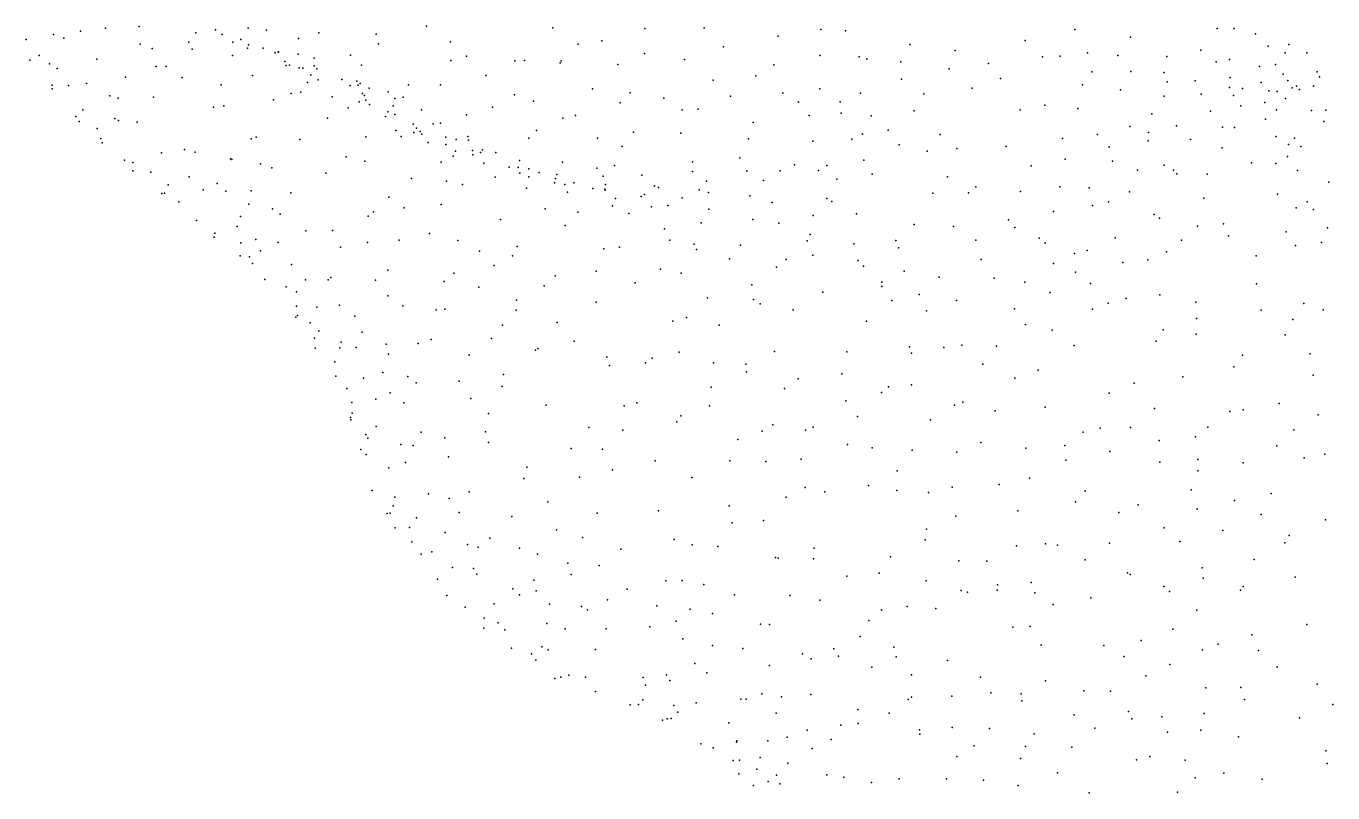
# Model space of a CAD drawing. Header units: metres. Extents: x -25 to 25, y -27.8 to 27.8.
# Drawn here: x -8.189 to -5.478, y -6.359 to -4.767 of the extents above; entities that cross this region are included whole.
import ezdxf

# ---------------------------------------------------------------- set-up
doc = ezdxf.new("R2010")
doc.units = ezdxf.units.M

msp = doc.modelspace()

# ---------------------------------------------------------------- linework, layer by layer
for p in [(-8.024, -4.7713, -5.752), (-7.9541, -4.7682, -5.8906), (-7.3578, -4.7674, -4.2501), (-7.0962, -4.7711, -4.1055), (-6.7818, -4.7709, -4.0113), (-8.1887, -4.7953, -5.0775), (-8.1316, -4.7851, -5.5159), (-8.1104, -4.7923, -4.8884), (-8.0758, -4.7781, -5.6419), (-7.8365, -4.7812, -6.0722), (-7.7955, -4.7752, -6.7945), (-7.7819, -4.7848, -6.6453), (-7.7433, -4.7951, -6.4804), (-7.7283, -4.7718, -7.1288), (-7.6902, -4.7757, -4.5033), (-7.6234, -4.7929, -7.2475), (-7.5812, -4.7815, -7.3249), (-7.4624, -4.7842, -4.3293), (-6.9942, -4.798, -4.0832), (-6.905, -4.7721, -7.528), (-6.6283, -4.7885, -7.4268), (-6.5398, -4.7744, -7.4098), (-6.4887, -4.7771, -3.9682), (-6.1159, -4.7969, -7.2572), (-6.0129, -4.7745, -7.3115), (-5.8972, -4.79, -7.3203), (-5.7177, -4.7721, -7.364), (-5.6828, -4.7726, -3.5854), (-5.6379, -4.7835, -3.3245), (-7.9521, -4.8047, -4.7033), (-7.9275, -4.8136, -5.839), (-7.8512, -4.8005, -5.9704), (-7.844, -4.8155, -4.6269), (-7.7597, -4.8005, -6.174), (-7.7292, -4.8132, -6.8545), (-7.7275, -4.8061, -6.5795), (-7.6967, -4.8128, -6.9859), (-7.6719, -4.823, -6.4988), (-7.6658, -4.8213, -7.0749), (-7.6652, -4.8209, -6.3371), (-7.4576, -4.8041, -7.374), (-7.3084, -4.7997, -7.4527), (-7.0437, -4.8046, -7.4975), (-6.9055, -4.8244, -4.054), (-6.7417, -4.8105, -7.438), (-6.3548, -4.8058, -3.9436), (-6.2615, -4.8181, -7.2174), (-5.9869, -4.8225, -7.2154), (-5.7518, -4.8173, -7.3037), (-5.612, -4.8087, -3.2586), (-5.5767, -4.8231, -3.1156), (-5.5688, -4.8054, -7.303), (-5.5317, -4.8229, -7.2286), (-8.181, -4.8379, -5.1758), (-8.1615, -4.8283, -5.3745), (-8.1405, -4.8456, -5.016), (-8.0421, -4.836, -4.837), (-7.9192, -4.851, -5.7796), (-7.8982, -4.8513, -4.6916), (-7.7604, -4.8284, -6.0482), (-7.6517, -4.8407, -6.6216), (-7.6492, -4.8494, -6.8223), (-7.6421, -4.8487, -6.7383), (-7.6241, -4.8259, -7.1438), (-7.5911, -4.8498, -6.4003), (-7.591, -4.8342, -4.4561), (-7.5155, -4.8278, -4.3897), (-7.4931, -4.8481, -7.2769), (-7.3075, -4.8389, -7.3938), (-7.2752, -4.8298, -4.2095), (-7.1747, -4.8393, -7.4316), (-7.1546, -4.8388, -4.1383), (-7.0804, -4.8434, -7.4479), (-7.079, -4.8396, -4.1099), (-6.961, -4.8472, -7.444), (-6.8228, -4.8366, -4.0328), (-6.6374, -4.8476, -3.9916), (-6.5419, -4.8285, -7.3463), (-6.4603, -4.8308, -7.3127), (-6.4446, -4.835, -3.9598), (-6.3737, -4.8415, -7.2451), (-6.1919, -4.8452, -7.1608), (-6.0803, -4.8311, -7.1874), (-6.0433, -4.8298, -3.9049), (-5.9238, -4.8286, -3.8921), (-5.8222, -4.8307, -7.2681), (-5.7194, -4.8413, -3.7539), (-5.692, -4.8364, -7.2527), (-5.6295, -4.8512, -3.5586), (-5.5963, -4.8471, -7.2071), (-8.1242, -4.8555, -5.4317), (-7.9823, -4.8733, -5.6683), (-7.8653, -4.8741, -5.8224), (-7.7191, -4.8696, -5.98), (-7.6225, -4.8542, -6.1479), (-7.6143, -4.8546, -7.0007), (-7.5977, -4.8688, -6.9272), (-7.5858, -4.8563, -6.4969), (-7.5827, -4.8791, -6.7864), (-7.5336, -4.8784, -6.1847), (-7.2346, -4.8701, -7.3695), (-6.7633, -4.8799, -7.3585), (-6.6747, -4.8704, -7.3442), (-6.3726, -4.8776, -7.1726), (-6.2738, -4.8557, -3.9301), (-6.1671, -4.8759, -7.1015), (-5.9775, -4.862, -7.1345), (-5.8968, -4.8613, -7.1481), (-5.8276, -4.8639, -7.1759), (-5.6905, -4.8738, -7.1366), (-5.5809, -4.8673, -3.2058), (-5.5104, -4.8621, -2.9795), (-5.5052, -4.8726, -6.9488), (-8.1348, -4.8898, -5.3213), (-8.1346, -4.8978, -5.1053), (-8.1011, -4.8904, -4.978), (-8.0638, -4.8866, -4.9038), (-7.7842, -4.889, -5.8891), (-7.6385, -4.907, -4.5241), (-7.6188, -4.9046, -5.9865), (-7.605, -4.8843, -6.0561), (-7.5167, -4.8904, -6.5438), (-7.5027, -4.8819, -6.3049), (-7.5, -4.8897, -7.1271), (-7.4956, -4.8865, -6.4099), (-7.4767, -4.8965, -4.3848), (-7.4378, -4.9035, -6.2368), (-7.3954, -4.8891, -7.2528), (-7.329, -4.8892, -7.3122), (-7.0136, -4.8977, -7.3784), (-6.9352, -4.9056, -4.0816), (-6.6185, -4.9062, -7.2667), (-6.5421, -4.8973, -7.2377), (-6.4577, -4.9066, -7.1652), (-6.2258, -4.8964, -7.0611), (-5.9971, -4.8892, -7.0643), (-5.918, -4.8999, -7.0383), (-5.8215, -4.8832, -3.8642), (-5.763, -4.8809, -3.8108), (-5.6922, -4.8945, -7.0671), (-5.6648, -4.8971, -3.7182), (-5.6262, -4.8847, -3.6593), (-5.6104, -4.9016, -6.9633), (-5.5934, -4.9029, -3.4316), (-5.5708, -4.8805, -7.0644), (-5.5619, -4.8953, -6.766), (-5.5531, -4.8919, -6.897), (-5.5466, -4.8989, -6.6005), (-5.5181, -4.8919, -6.4627), (-8.0153, -4.9124, -5.5631), (-7.9976, -4.9169, -4.8482), (-7.9242, -4.9146, -5.682), (-7.7785, -4.933, -5.8293), (-7.6752, -4.9201, -5.9229), (-7.554, -4.9142, -4.4571), (-7.4976, -4.9244, -6.8652), (-7.4909, -4.9075, -6.6082), (-7.4869, -4.9113, -6.123), (-7.4837, -4.9209, -6.9726), (-7.4763, -4.9298, -6.7669), (-7.4269, -4.933, -7.0993), (-7.4238, -4.9177, -6.453), (-7.4062, -4.9145, -4.3327), (-7.1757, -4.9103, -4.1663), (-7.1361, -4.9233, -7.3313), (-6.9565, -4.9265, -7.3437), (-6.8655, -4.9168, -4.0625), (-6.727, -4.913, -7.3073), (-6.5866, -4.9249, -3.9895), (-6.4999, -4.9246, -3.9701), (-6.3262, -4.9078, -3.9335), (-6.075, -4.9314, -6.9755), (-5.8279, -4.9127, -7.0063), (-5.751, -4.9087, -6.9761), (-5.6836, -4.9113, -6.9194), (-5.6684, -4.9329, -6.7725), (-5.6187, -4.9257, -6.7088), (-5.5756, -4.9179, -6.5341), (-8.0857, -4.9549, -5.1189), (-8.0709, -4.9414, -5.0241), (-8.0047, -4.959, -4.9111), (-7.8003, -4.9353, -4.6755), (-7.5636, -4.9582, -5.9572), (-7.5206, -4.9373, -6.0109), (-7.4428, -4.9551, -6.8292), (-7.438, -4.9452, -6.6649), (-7.4235, -4.9511, -7.0231), (-7.3684, -4.9413, -7.1505), (-7.2754, -4.9518, -7.2038), (-7.2214, -4.9359, -7.2696), (-7.0753, -4.9581, -4.1271), (-7.0489, -4.953, -7.3057), (-6.8277, -4.941, -7.3056), (-6.7945, -4.9396, -4.0482), (-6.5639, -4.9527, -7.1557), (-6.4977, -4.948, -7.1235), (-6.4354, -4.9535, -7.0774), (-6.3463, -4.9429, -7.04), (-6.1266, -4.9409, -3.9007), (-6.0068, -4.9386, -3.8879), (-5.853, -4.9495, -6.9184), (-5.7318, -4.944, -6.8341), (-5.6176, -4.9607, -3.7053), (-5.5948, -4.9409, -3.604), (-5.522, -4.9427, -6.3253), (-5.4923, -4.9417, -3.0289), (-8.0785, -4.9651, -5.2135), (-8.0416, -4.9801, -5.3814), (-7.9971, -4.9632, -5.5005), (-7.9583, -4.9665, -5.5648), (-7.4215, -4.9841, -6.0364), (-7.3856, -4.9711, -6.6232), (-7.3845, -4.9881, -6.9131), (-7.3788, -4.9789, -6.1105), (-7.3712, -4.9863, -6.9849), (-7.3442, -4.9704, -6.4759), (-7.3287, -4.9685, -6.3501), (-7.1296, -4.9837, -7.232), (-6.9289, -4.9877, -7.2542), (-6.6806, -4.9673, -7.2056), (-6.4, -4.9836, -7.0134), (-5.8988, -4.9756, -6.8653), (-5.8603, -4.9883, -3.8738), (-5.8017, -4.9742, -6.805), (-5.7064, -4.9771, -6.6533), (-5.6818, -4.978, -6.5761), (-5.4964, -4.9651, -6.2436), (-8.0335, -5.0005, -5.3072), (-8.0312, -5.0099, -5.1284), (-7.7219, -5.001, -4.6693), (-7.7116, -4.9979, -5.8054), (-7.6206, -5.0028, -4.5793), (-7.4841, -4.9974, -4.4482), (-7.4104, -4.9967, -4.379), (-7.3679, -4.9919, -6.7099), (-7.3543, -5.0092, -6.836), (-7.3176, -4.9977, -7.0863), (-7.3176, -5.0129, -6.6341), (-7.2965, -5.0026, -6.1681), (-7.2721, -4.9966, -6.2802), (-7.271, -5.004, -6.4594), (-7.1456, -5.0002, -4.1742), (-7.0035, -5, -7.2218), (-6.8307, -4.9894, -7.2334), (-6.69, -5.0013, -4.0344), (-6.5566, -5.0063, -7.0651), (-6.4755, -5.0018, -7.0113), (-6.4535, -4.9914, -3.961), (-6.3777, -5.0137, -6.9441), (-6.2926, -4.9922, -6.937), (-6.0387, -5.0003, -6.8491), (-5.9657, -4.9922, -6.8397), (-5.861, -5.0058, -6.7652), (-5.7731, -5.0029, -6.6789), (-5.595, -4.9964, -6.3571), (-5.5699, -5.0134, -6.2856), (-5.5574, -4.9998, -3.3905), (-7.908, -5.0305, -5.5216), (-7.86, -5.0234, -4.8371), (-7.8377, -5.0291, -5.6245), (-7.5247, -5.0384, -4.5065), (-7.3028, -5.037, -6.0741), (-7.298, -5.0267, -6.723), (-7.2624, -5.0256, -6.5574), (-7.2621, -5.0346, -6.9493), (-7.2457, -5.03, -4.2515), (-7.2419, -5.024, -7.0671), (-7.2139, -5.0296, -6.3856), (-6.9523, -5.017, -4.1072), (-6.708, -5.0408, -7.1021), (-6.3195, -5.027, -3.926), (-6.2577, -5.0214, -6.8745), (-6.1556, -5.0169, -6.8541), (-5.9416, -5.0178, -3.8835), (-5.7075, -5.0198, -3.8067), (-5.5719, -5.038, -3.657), (-5.5439, -5.0174, -3.321), (-7.9845, -5.0454, -5.357), (-7.9674, -5.0502, -5.0661), (-7.967, -5.0677, -5.2653), (-7.7649, -5.0427, -5.6931), (-7.7618, -5.0442, -4.7614), (-7.7028, -5.0534, -5.7352), (-7.6792, -5.0613, -4.678), (-7.486, -5.0479, -5.9065), (-7.3277, -5.0495, -6.0089), (-7.2391, -5.0516, -6.8788), (-7.1863, -5.0603, -6.6239), (-7.1681, -5.0607, -6.5236), (-7.1648, -5.0463, -7.0744), (-7.1457, -5.0639, -6.3311), (-7.076, -5.0496, -7.1099), (-7.0044, -5.0625, -4.1334), (-6.9678, -5.0566, -7.1119), (-6.8063, -5.0493, -4.0808), (-6.8063, -5.0694, -7.0576), (-6.6935, -5.0675, -7.0094), (-6.6241, -5.0679, -6.9683), (-6.5944, -5.0554, -4.0067), (-6.5447, -5.0668, -6.927), (-6.5277, -5.057, -3.9817), (-6.4509, -5.0459, -6.9105), (-6.1037, -5.0576, -3.8921), (-6.0328, -5.0437, -3.8846), (-5.9349, -5.0474, -6.7021), (-5.8828, -5.0663, -3.8789), (-5.8276, -5.0563, -6.6061), (-5.8084, -5.0665, -3.8708), (-5.6464, -5.051, -3.7798), (-5.5959, -5.0526, -3.724), (-5.5509, -5.0671, -3.5413), (-7.9301, -5.0704, -5.4057), (-7.8506, -5.0805, -4.9158), (-7.7927, -5.0942, -4.8731), (-7.5669, -5.0728, -5.8234), (-7.3891, -5.0833, -5.9301), (-7.3166, -5.0894, -4.3291), (-7.2832, -5.0961, -5.9812), (-7.2159, -5.0811, -6.0733), (-7.1645, -5.0728, -6.179), (-7.1457, -5.08, -6.7838), (-7.1243, -5.0713, -4.1824), (-7.0926, -5.0926, -6.8594), (-7.0903, -5.0833, -6.521), (-7.0874, -5.0755, -6.9901), (-7.0712, -5.0959, -6.7576), (-7.0524, -5.0928, -6.4385), (-6.9914, -5.0785, -7.0239), (-6.9867, -5.0963, -6.9134), (-6.9112, -5.0765, -7.0709), (-6.7768, -5.089, -6.9675), (-6.6587, -5.0881, -6.9105), (-6.507, -5.0847, -6.848), (-6.4333, -5.0743, -3.9583), (-6.2772, -5.08, -6.7816), (-5.8016, -5.0742, -6.505), (-5.7381, -5.0748, -6.403), (-5.486, -5.0914, -3.1937), (-7.9069, -5.115, -5.2202), (-7.9015, -5.1138, -5.3171), (-7.8941, -5.0969, -5.0499), (-7.8215, -5.1074, -5.5087), (-7.7747, -5.1101, -5.583), (-7.722, -5.1091, -5.6365), (-7.6395, -5.1132, -5.7059), (-7.436, -5.1225, -4.4603), (-7.1504, -5.1037, -6.0994), (-7.0655, -5.1117, -4.1712), (-7.0132, -5.1042, -6.6565), (-6.9879, -5.1057, -6.523), (-6.9875, -5.1081, -6.765), (-6.9128, -5.1208, -6.6532), (-6.906, -5.1165, -6.7593), (-6.8852, -5.0986, -4.1069), (-6.877, -5.1022, -6.9157), (-6.8273, -5.1239, -6.6849), (-6.7922, -5.1069, -6.8698), (-6.773, -5.1126, -6.7747), (-6.6874, -5.1194, -6.7804), (-6.3076, -5.1141, -3.9221), (-6.2333, -5.1134, -3.9056), (-6.2181, -5.101, -6.722), (-6.1257, -5.1105, -6.6737), (-6.0439, -5.1006, -6.6662), (-5.9832, -5.1033, -6.6118), (-5.8992, -5.1113, -6.5158), (-5.5926, -5.1164, -3.7605), (-7.8722, -5.1323, -5.1145), (-7.7265, -5.1371, -4.8496), (-7.6773, -5.1465, -4.7865), (-7.4046, -5.1445, -5.855), (-7.3274, -5.1376, -5.9131), (-7.112, -5.1465, -6.0503), (-6.972, -5.1401, -4.1461), (-6.9662, -5.1251, -6.3592), (-6.8912, -5.1423, -6.4524), (-6.8575, -5.1399, -6.5218), (-6.7722, -5.1476, -6.59), (-6.6406, -5.1337, -6.7139), (-6.5274, -5.1252, -6.7461), (-6.5173, -5.1315, -3.9924), (-5.9765, -5.1397, -6.5324), (-5.9428, -5.1324, -3.8787), (-5.7452, -5.1242, -6.3308), (-5.5537, -5.1443, -3.6957), (-5.5309, -5.1323, -6.1621), (-5.5181, -5.1482, -3.4897), (-7.8349, -5.1705, -5.2435), (-7.7437, -5.1625, -5.5258), (-7.662, -5.1577, -5.6331), (-7.479, -5.1617, -4.5375), (-7.468, -5.1528, -5.8055), (-7.2045, -5.1687, -5.9622), (-7.044, -5.1535, -6.1317), (-6.9382, -5.1566, -6.2993), (-6.7881, -5.1758, -6.4784), (-6.6812, -5.1688, -4.0777), (-6.6274, -5.1762, -6.6213), (-6.5559, -5.1606, -6.6624), (-6.4656, -5.1572, -6.6771), (-6.1504, -5.1693, -3.8988), (-6.0572, -5.1524, -6.5796), (-5.8486, -5.1585, -3.8802), (-5.8374, -5.1658, -6.3761), (-5.7044, -5.1779, -3.872), (-7.7984, -5.2052, -5.1631), (-7.797, -5.1972, -5.3346), (-7.7508, -5.1831, -4.9725), (-7.6082, -5.1923, -4.7402), (-7.5529, -5.1919, -5.6975), (-7.3517, -5.1978, -4.4238), (-7.0707, -5.1809, -4.1986), (-6.8643, -5.1882, -6.3294), (-6.5622, -5.2002, -6.582), (-6.3462, -5.1791, -6.626), (-6.2645, -5.1834, -3.9169), (-6.1371, -5.1856, -6.562), (-5.7587, -5.1827, -6.2779), (-5.6943, -5.2027, -6.2025), (-5.5746, -5.1944, -6.1777), (-5.4886, -5.1859, -6.146), (-7.743, -5.2173, -5.0481), (-7.7124, -5.21, -5.4845), (-7.6655, -5.2164, -5.5535), (-7.5366, -5.2261, -4.6803), (-7.4803, -5.2164, -4.587), (-7.4146, -5.2116, -4.4986), (-7.2931, -5.2125, -4.3792), (-7.1699, -5.2246, -4.29), (-6.9902, -5.2297, -4.1856), (-6.9578, -5.226, -6.1326), (-6.8532, -5.2115, -6.2606), (-6.8028, -5.2199, -6.3139), (-6.798, -5.2308, -4.1159), (-6.7065, -5.222, -6.4434), (-6.5681, -5.2129, -4.0339), (-6.4715, -5.2192, -6.5568), (-6.384, -5.2125, -6.5746), (-6.379, -5.2274, -3.9576), (-6.218, -5.2115, -6.5478), (-6.0871, -5.2074, -3.8951), (-6.0747, -5.2171, -6.4908), (-5.9294, -5.2071, -3.8895), (-5.7917, -5.2116, -3.8875), (-5.5552, -5.2228, -3.7926), (-5.5012, -5.2165, -3.6361), (-7.7445, -5.2441, -5.2869), (-7.725, -5.246, -5.3884), (-7.7024, -5.2337, -4.9702), (-7.2481, -5.2342, -5.8937), (-7.1793, -5.2441, -5.9365), (-6.7291, -5.2505, -6.3168), (-6.6117, -5.2514, -6.4243), (-6.5563, -5.2426, -6.4853), (-6.4633, -5.2539, -3.9981), (-6.207, -5.2519, -3.9167), (-6.0135, -5.2395, -3.8936), (-5.9877, -5.2328, -6.3948), (-5.9131, -5.2577, -6.2987), (-5.8617, -5.2527, -3.8945), (-5.8227, -5.2355, -6.2917), (-5.6364, -5.244, -3.8815), (-7.7189, -5.2598, -5.103), (-7.6379, -5.2622, -4.8867), (-7.438, -5.2736, -5.7253), (-7.3011, -5.28, -4.4328), (-7.2176, -5.2644, -4.3483), (-7.0913, -5.2859, -4.2715), (-7.0059, -5.2759, -6.0051), (-6.8724, -5.2715, -4.1575), (-6.8297, -5.2799, -6.149), (-6.6319, -5.2676, -6.3548), (-6.4511, -5.2655, -6.4629), (-6.3669, -5.2758, -6.4477), (-6.0572, -5.2602, -6.4116), (-6.0115, -5.2781, -6.3338), (-7.6934, -5.2933, -5.2264), (-7.6492, -5.3082, -5.0296), (-7.6091, -5.2939, -5.4946), (-7.5619, -5.294, -5.5777), (-7.5563, -5.289, -4.7941), (-7.4637, -5.2946, -4.6337), (-7.3211, -5.2976, -5.8012), (-7.2494, -5.3089, -5.8473), (-7.1141, -5.3063, -5.947), (-6.9251, -5.3, -6.058), (-6.6833, -5.3041, -6.2099), (-6.4134, -5.2988, -6.3683), (-6.4133, -5.3078, -3.9906), (-6.2945, -5.2884, -6.4187), (-6.1803, -5.2903, -6.3976), (-6.1169, -5.2989, -6.3576), (-5.9801, -5.3013, -6.2708), (-5.6359, -5.3019, -6.1728), (-7.6276, -5.3188, -5.4121), (-7.4382, -5.3271, -5.6726), (-7.1714, -5.3358, -5.8913), (-7.0058, -5.34, -4.2529), (-6.7748, -5.3316, -6.1053), (-6.6795, -5.3348, -4.1119), (-6.536, -5.3197, -6.2451), (-6.3929, -5.3365, -6.2518), (-6.3361, -5.3241, -6.3024), (-6.2586, -5.3368, -6.2865), (-6.0647, -5.32, -3.905), (-5.9063, -5.3324, -3.9052), (-5.8365, -5.3252, -6.2134), (-5.7616, -5.34, -3.9066), (-7.6276, -5.3488, -5.3158), (-7.6255, -5.3677, -5.2289), (-7.5858, -5.3507, -4.9336), (-7.5383, -5.3463, -4.8374), (-7.4071, -5.348, -4.6048), (-7.3383, -5.3561, -5.7523), (-7.3198, -5.3548, -4.4992), (-7.1719, -5.3568, -4.3695), (-6.6656, -5.3438, -6.1443), (-6.5971, -5.3561, -4.0902), (-6.3205, -5.3583, -6.2315), (-6.1378, -5.3541, -3.9229), (-5.9764, -5.3545, -3.9101), (-5.9441, -5.3426, -6.2191), (-5.6265, -5.3566, -3.9133), (-5.5376, -5.3434, -6.1448), (-5.4974, -5.3559, -3.8106), (-7.6291, -5.3717, -5.1417), (-7.5996, -5.3835, -5.0554), (-7.5065, -5.3691, -5.5686), (-7.2005, -5.3879, -5.8497), (-7.087, -5.3825, -5.9286), (-6.8468, -5.3798, -4.1895), (-6.8189, -5.3724, -6.042), (-6.7506, -5.3879, -6.0678), (-6.4453, -5.38, -4.0298), (-6.115, -5.3867, -6.2236), (-5.7602, -5.3743, -6.2016), (-5.5607, -5.3762, -3.8961), (-7.5905, -5.4151, -5.2803), (-7.5815, -5.3996, -5.3764), (-7.4916, -5.4024, -4.7635), (-7.3483, -5.4175, -5.7159), (-7.2229, -5.4156, -4.4458), (-7.0515, -5.4213, -4.3209), (-6.06, -5.3985, -3.929), (-5.8444, -5.4211, -3.9385), (-5.8298, -5.3976, -6.2097), (-5.761, -5.4065, -3.9383), (-5.5769, -5.4082, -6.1856), (-7.589, -5.436, -5.1391), (-7.5376, -5.4349, -4.9213), (-7.5348, -5.4232, -5.4376), (-7.5043, -5.4344, -5.5073), (-7.4418, -5.4272, -4.6964), (-7.4372, -5.4483, -5.6112), (-7.3751, -5.4261, -4.608), (-7.1319, -5.44, -5.8837), (-7.1272, -5.4363, -4.3723), (-6.8337, -5.4443, -4.2176), (-6.636, -5.4426, -6.0737), (-6.4859, -5.4434, -4.0811), (-6.356, -5.4328, -6.175), (-6.3518, -5.4463, -4.0223), (-6.2844, -5.4341, -3.9892), (-6.2473, -5.4295, -6.1963), (-6.1756, -5.4317, -6.2142), (-6.014, -5.4303, -6.2105), (-5.5249, -5.4472, -3.9272), (-7.548, -5.4644, -5.0475), (-7.2692, -5.4495, -5.7723), (-6.9836, -5.4546, -4.3054), (-6.9785, -5.472, -5.9482), (-6.9036, -5.4659, -4.27), (-6.8902, -5.4562, -5.9847), (-6.7628, -5.4663, -4.1945), (-6.6953, -5.4689, -6.0359), (-6.2039, -5.469, -3.983), (-5.6833, -5.4745, -6.2222), (-5.6649, -5.4502, -3.9598), (-7.5463, -5.494, -5.2273), (-7.4885, -5.4983, -5.4771), (-7.4489, -5.4866, -4.7517), (-7.397, -5.4943, -4.6764), (-7.1985, -5.4903, -4.4636), (-6.6942, -5.4848, -4.177), (-6.5869, -5.4993, -6.0429), (-6.4961, -5.4888, -6.0792), (-6.1371, -5.498, -3.9817), (-6.0891, -5.4816, -6.2042), (-5.7892, -5.4952, -3.9723), (-5.5188, -5.4921, -6.2156), (-7.5236, -5.5193, -5.3716), (-7.4331, -5.5288, -5.5675), (-7.3796, -5.5075, -5.6453), (-7.2906, -5.5042, -4.5588), (-7.201, -5.5153, -5.8042), (-6.7674, -5.5169, -5.9902), (-6.6156, -5.5193, -4.1583), (-6.4138, -5.5279, -6.0763), (-6.3993, -5.5162, -4.0798), (-6.3518, -5.5118, -6.1141), (-5.9419, -5.5289, -3.9801), (-5.8896, -5.5085, -6.214), (-7.5132, -5.5485, -4.9851), (-7.4631, -5.5416, -4.8337), (-7.4054, -5.5495, -4.7196), (-7.2663, -5.5404, -5.7375), (-7.1097, -5.5544, -4.4224), (-6.948, -5.5557, -5.9346), (-6.9217, -5.5491, -4.3203), (-6.7707, -5.5556, -4.2502), (-6.488, -5.5451, -4.1149), (-6.2627, -5.5539, -4.0366), (-6.245, -5.5476, -6.1214), (-5.5889, -5.5506, -4.0008), (-7.5156, -5.5796, -5.229), (-7.5147, -5.5847, -5.0908), (-7.5123, -5.5708, -5.3023), (-7.2297, -5.5711, -4.5392), (-6.8303, -5.5765, -5.9621), (-6.464, -5.5778, -6.0296), (-6.3125, -5.5845, -4.0803), (-6.178, -5.5661, -6.1403), (-6.0748, -5.5585, -3.9963), (-5.8476, -5.5607, -6.2354), (-5.6913, -5.5673, -6.2596), (-5.6636, -5.5635, -4.0121), (-5.5083, -5.5743, -3.9892), (-7.4627, -5.5985, -4.885), (-7.369, -5.6102, -4.7185), (-7.2354, -5.6093, -5.7275), (-7.0212, -5.6001, -5.8799), (-6.951, -5.6058, -4.3687), (-6.839, -5.5887, -4.3054), (-6.6618, -5.6079, -4.2284), (-6.6397, -5.5951, -5.9945), (-6.5714, -5.6061, -4.1868), (-6.5555, -5.5997, -6.0034), (-5.996, -5.6101, -4.0258), (-5.9605, -5.6018, -6.2178), (-5.8977, -5.6006, -4.0204), (-5.7373, -5.5994, -4.0265), (-5.5588, -5.6055, -6.2884), (-7.4837, -5.6146, -4.9546), (-7.4797, -5.6228, -5.3773), (-7.4115, -5.6357, -4.8096), (-7.386, -5.6378, -5.5519), (-7.3202, -5.6217, -5.6456), (-7.2294, -5.6316, -4.5891), (-6.7123, -5.6255, -5.9677), (-6.4846, -5.6354, -4.1691), (-6.2079, -5.6316, -6.138), (-6.0338, -5.6375, -6.2113), (-5.8379, -5.6276, -6.2715), (-5.7628, -5.62, -6.2804), (-5.5937, -5.6385, -4.0565), (-7.4946, -5.6461, -5.1924), (-7.4832, -5.6565, -5.0404), (-7.3127, -5.6611, -4.6923), (-7.058, -5.6439, -4.4508), (-6.993, -5.6456, -4.4145), (-6.5809, -5.6661, -4.23), (-6.4332, -5.6425, -6.0376), (-6.3507, -5.6474, -6.0861), (-6.2577, -5.6517, -4.0985), (-6.1146, -5.6435, -4.0662), (-5.94, -5.6503, -4.054), (-5.5371, -5.6634, -6.3213), (-5.4944, -5.6556, -4.048), (-7.4362, -5.6842, -5.4171), (-7.4019, -5.6728, -5.4933), (-7.15, -5.6826, -4.5477), (-6.9725, -5.688, -5.8623), (-6.8833, -5.6695, -4.3719), (-6.7285, -5.6694, -4.3028), (-6.654, -5.6707, -4.2695), (-6.3816, -5.6903, -4.1626), (-6.0316, -5.6684, -4.0682), (-5.8367, -5.6726, -4.069), (-5.758, -5.6906, -6.3164), (-5.7575, -5.6665, -4.069), (-5.6638, -5.6734, -4.0782), (-7.1563, -5.7062, -5.7459), (-7.0404, -5.7032, -5.8165), (-6.8078, -5.7041, -4.3575), (-6.1697, -5.7189, -6.1681), (-6.1071, -5.7059, -4.1023), (-7.4711, -5.7311, -5.1463), (-7.4236, -5.7451, -4.9346), (-7.3536, -5.7384, -5.5117), (-7.3113, -5.7475, -4.7539), (-7.2696, -5.7342, -4.6943), (-6.6116, -5.7449, -4.3006), (-6.5725, -5.7247, -5.9774), (-6.5319, -5.7337, -4.2556), (-6.4408, -5.7205, -4.2065), (-6.3822, -5.7313, -6.0585), (-6.3164, -5.7355, -6.1037), (-6.2671, -5.724, -4.1416), (-5.9914, -5.7317, -6.2558), (-5.7719, -5.7296, -4.0995), (-5.6054, -5.7377, -4.0994), (-7.4269, -5.7629, -5.3665), (-7.1065, -5.7544, -4.5543), (-6.8767, -5.7737, -5.8639), (-6.73, -5.7627, -5.9168), (-6.1309, -5.7734, -4.1434), (-6.0118, -5.7545, -4.1171), (-5.8813, -5.7612, -6.3189), (-5.7588, -5.7698, -6.3557), (-5.682, -5.7516, -4.1064), (-7.4397, -5.7786, -5.0879), (-7.4334, -5.7783, -5.2747), (-7.3785, -5.7882, -5.4194), (-7.2905, -5.7766, -5.5797), (-7.1813, -5.7852, -5.6739), (-7.0039, -5.7785, -5.7943), (-6.7237, -5.7983, -4.3817), (-6.6591, -5.7937, -4.3489), (-6.26, -5.7841, -6.1393), (-5.922, -5.7767, -4.123), (-5.6266, -5.7812, -6.3768), (-5.4927, -5.792, -6.3845), (-7.423, -5.8084, -5.1933), (-7.393, -5.8077, -4.9728), (-7.3195, -5.8182, -4.8491), (-7.0882, -5.8129, -5.7222), (-7.0342, -5.8288, -4.5716), (-6.3207, -5.8111, -4.2232), (-5.8274, -5.8083, -6.3541), (-5.7056, -5.8142, -6.3716), (-5.5682, -5.8248, -6.3874), (-7.3888, -5.838, -5.066), (-7.2727, -5.8431, -5.513), (-7.2512, -5.849, -4.7966), (-7.2264, -5.8304, -4.7329), (-7.1653, -5.8509, -5.6283), (-6.9548, -5.8528, -5.7646), (-6.8444, -5.8327, -4.4678), (-6.8072, -5.8438, -5.8494), (-6.7533, -5.8473, -4.4389), (-6.5537, -5.851, -4.3553), (-6.3232, -5.8336, -6.1041), (-6.134, -5.8462, -6.2148), (-6.0739, -5.8419, -4.1835), (-6.0487, -5.8443, -6.2686), (-5.9409, -5.8404, -6.3103), (-5.7948, -5.837, -4.1344), (-5.5774, -5.84, -4.1179), (-7.3691, -5.8632, -5.2634), (-7.3468, -5.8582, -4.94), (-7.1275, -5.8632, -4.6663), (-7.065, -5.8818, -5.6708), (-6.6337, -5.8704, -4.4064), (-6.6287, -5.8719, -5.9236), (-6.5548, -5.8728, -5.9677), (-6.3951, -5.8685, -4.3014), (-6.2536, -5.877, -6.1594), (-6.1952, -5.8776, -4.2362), (-5.9918, -5.8749, -4.1832), (-5.6407, -5.8743, -4.1302), (-7.3038, -5.8909, -5.4007), (-7.2606, -5.8929, -5.4614), (-7.2537, -5.9046, -4.8709), (-7.058, -5.9056, -4.6589), (-6.9999, -5.887, -4.6045), (-6.4861, -5.9091, -5.9894), (-6.4186, -5.9026, -6.037), (-5.9039, -5.902, -4.1744), (-5.898, -5.9056, -6.3404), (-5.749, -5.8915, -6.3789), (-7.3354, -5.9151, -5.2206), (-7.1789, -5.9349, -4.8129), (-7.1354, -5.9171, -4.7261), (-6.9417, -5.9357, -5.7043), (-6.8614, -5.9188, -4.555), (-6.8277, -5.9176, -5.7874), (-6.7824, -5.9264, -4.5231), (-6.3217, -5.9185, -4.3122), (-6.1733, -5.9272, -6.2104), (-6.1035, -5.9223, -6.2523), (-5.8282, -5.9305, -4.1822), (-5.7466, -5.9128, -4.1532), (-5.6635, -5.9301, -6.3969), (-5.5559, -5.9109, -4.127), (-7.3161, -5.949, -5.1477), (-7.1649, -5.9478, -5.5115), (-7.1303, -5.9396, -5.578), (-6.9823, -5.9578, -4.6632), (-6.7192, -5.948, -5.8228), (-6.6034, -5.9494, -5.9038), (-6.5423, -5.9589, -5.9505), (-6.249, -5.9388, -4.3007), (-6.2353, -5.9425, -6.1804), (-6.1742, -5.9378, -4.2807), (-6.0962, -5.9436, -4.264), (-5.98, -5.9539, -6.3226), (-5.8162, -5.9405, -6.3784), (-5.6692, -5.9382, -4.1432), (-7.2777, -5.9736, -5.0937), (-7.2179, -5.9664, -5.4173), (-7.1029, -5.9668, -4.7636), (-7.0366, -5.9722, -4.7158), (-7.0242, -5.9787, -5.6088), (-6.8805, -5.9703, -4.6151), (-6.8108, -5.9771, -4.5873), (-6.7647, -5.9866, -5.7668), (-6.4143, -5.9787, -6.0446), (-6.3607, -5.9722, -6.0896), (-6.3011, -5.9761, -4.3488), (-6.0576, -5.968, -6.2946), (-5.7595, -5.9797, -6.3927), (-7.2392, -6.017, -5.1658), (-7.2382, -5.9964, -5.038), (-7.2095, -6.0057, -4.9739), (-7.1086, -6.0075, -4.8316), (-7.0707, -6.0182, -5.5144), (-6.9851, -6.0183, -4.7381), (-6.8945, -6.0142, -5.6654), (-6.8401, -6.0022, -5.7098), (-6.6652, -6.0086, -5.8293), (-6.6463, -6.0096, -4.5392), (-6.4406, -6.0011, -4.4255), (-6.1416, -6.0149, -4.3326), (-6.1058, -6.0134, -6.2653), (-5.5315, -6.0092, -4.1384), (-7.1957, -6.0206, -5.3579), (-6.826, -6.0389, -4.6647), (-6.4585, -6.0341, -6.0034), (-5.8751, -6.0428, -6.3636), (-5.8094, -6.0192, -4.2086), (-5.6455, -6.0305, -6.4067), (-7.1818, -6.0581, -5.1926), (-7.1401, -6.0703, -5.0202), (-7.1188, -6.0557, -5.4067), (-7.1059, -6.062, -4.9129), (-7.0077, -6.0613, -4.8235), (-6.7649, -6.0529, -5.7059), (-6.7019, -6.0588, -5.7504), (-6.5781, -6.0703, -5.8972), (-6.5127, -6.0596, -4.5156), (-6.3888, -6.0565, -4.4523), (-6.0828, -6.0524, -4.3422), (-5.9526, -6.0526, -6.3352), (-5.748, -6.0615, -4.1947), (-5.7156, -6.0501, -6.3962), (-5.6321, -6.0634, -4.1642), (-7.1311, -6.0834, -5.2873), (-6.8014, -6.0903, -5.6509), (-6.6465, -6.0942, -4.636), (-6.5597, -6.0806, -4.568), (-6.5036, -6.0749, -5.9598), (-6.4338, -6.0978, -4.5126), (-6.3836, -6.0762, -6.068), (-6.2768, -6.0842, -4.4309), (-5.9105, -6.0758, -4.2733), (-5.8161, -6.0922, -4.243), (-5.5932, -6.0971, -6.4094), (-7.0919, -6.1216, -5.1268), (-7.0791, -6.1189, -5.2199), (-7.0629, -6.1146, -5.0327), (-7.0285, -6.1185, -5.3734), (-6.9084, -6.1191, -5.4986), (-6.8598, -6.1136, -4.7992), (-6.8531, -6.1257, -5.5739), (-6.7761, -6.1094, -4.7211), (-6.3517, -6.1139, -4.4878), (-6.2084, -6.1188, -4.4398), (-6.0737, -6.1262, -6.2766), (-5.8655, -6.1155, -6.3604), (-7.0073, -6.1481, -5.0938), (-6.904, -6.1355, -4.8797), (-6.6626, -6.153, -5.7463), (-6.1872, -6.1512, -6.208), (-6.1241, -6.1533, -4.4184), (-5.9944, -6.1469, -6.3121), (-5.9387, -6.1478, -4.3213), (-5.7409, -6.141, -4.222), (-5.6684, -6.1397, -6.397), (-5.51, -6.1334, -4.1474), (-6.9354, -6.1759, -5.1032), (-6.9184, -6.1756, -5.3071), (-6.909, -6.1658, -4.9616), (-6.8452, -6.1772, -5.4665), (-6.7984, -6.1716, -5.5595), (-6.706, -6.1641, -4.7766), (-6.6946, -6.1642, -5.675), (-6.6213, -6.1595, -5.8151), (-6.5608, -6.1543, -4.6532), (-6.3585, -6.1652, -4.5465), (-6.3517, -6.1604, -6.0911), (-6.2681, -6.1578, -6.1632), (-6.1229, -6.1676, -6.2427), (-5.6607, -6.1648, -4.1877), (-5.4776, -6.1751, -6.4316), (-6.8684, -6.2077, -5.1855), (-6.8587, -6.2051, -5.1108), (-6.8506, -6.2044, -5.3551), (-6.8369, -6.1909, -4.9695), (-6.6329, -6.1931, -4.7717), (-6.4632, -6.1859, -5.9868), (-6.398, -6.1934, -4.6019), (-6.0146, -6.197, -4.3836), (-5.9016, -6.1898, -6.341), (-5.8948, -6.2051, -4.3289), (-5.8325, -6.2009, -6.3643), (-5.7443, -6.1941, -6.38), (-5.5465, -6.2031, -6.4165), (-6.7305, -6.2134, -5.5848), (-6.5682, -6.2288, -5.8465), (-6.4984, -6.2182, -5.9355), (-6.4625, -6.2148, -4.6619), (-6.3349, -6.2281, -4.5979), (-6.2672, -6.2229, -4.552), (-6.1902, -6.2254, -4.5075), (-5.9713, -6.2246, -6.3048), (-5.8205, -6.2324, -4.3041), (-5.7514, -6.2283, -4.2643), (-6.789, -6.2568, -5.2191), (-6.715, -6.2537, -5.5242), (-6.7143, -6.2509, -4.9615), (-6.6499, -6.2509, -5.6801), (-6.6101, -6.243, -5.7792), (-6.5187, -6.248, -4.7439), (-6.3348, -6.2366, -6.0906), (-6.2216, -6.2609, -6.1663), (-6.1156, -6.2624, -6.2184), (-6.0971, -6.2361, -4.4591), (-5.6737, -6.2421, -4.2272), (-6.7634, -6.2652, -5.3908), (-6.6659, -6.2855, -5.6054), (-6.558, -6.2665, -4.8125), (-6.2576, -6.2834, -4.6056), (-6.1256, -6.2872, -4.5143), (-6.0195, -6.2641, -6.2687), (-5.8571, -6.2835, -4.3463), (-5.4921, -6.2713, -4.1737), (-6.7215, -6.2913, -5.1023), (-6.7089, -6.2911, -5.4365), (-6.6727, -6.3097, -5.5343), (-6.6087, -6.2972, -5.7185), (-5.8853, -6.2901, -6.304), (-5.7843, -6.2905, -6.3351), (-5.4892, -6.2979, -6.4143), (-6.7103, -6.3192, -5.362), (-6.6798, -6.3437, -5.2629), (-6.6494, -6.3352, -5.0898), (-6.6318, -6.322, -5.0121), (-6.6251, -6.34, -5.6309), (-6.5278, -6.3214, -4.8657), (-6.4924, -6.3261, -5.8859), (-6.4345, -6.3375, -4.7962), (-6.3773, -6.3294, -6.0191), (-6.2793, -6.3294, -4.664), (-6.2021, -6.3322, -6.1489), (-6.1304, -6.3435, -6.1807), (-6.0487, -6.317, -6.2312), (-5.7631, -6.3274, -4.3132), (-5.7036, -6.3179, -4.2752), (-5.6242, -6.3303, -4.2352), (-5.9832, -6.3587, -4.4769), (-5.7999, -6.3571, -6.2994)]:
    msp.add_point(p)

doc.saveas('drawing.dxf')
